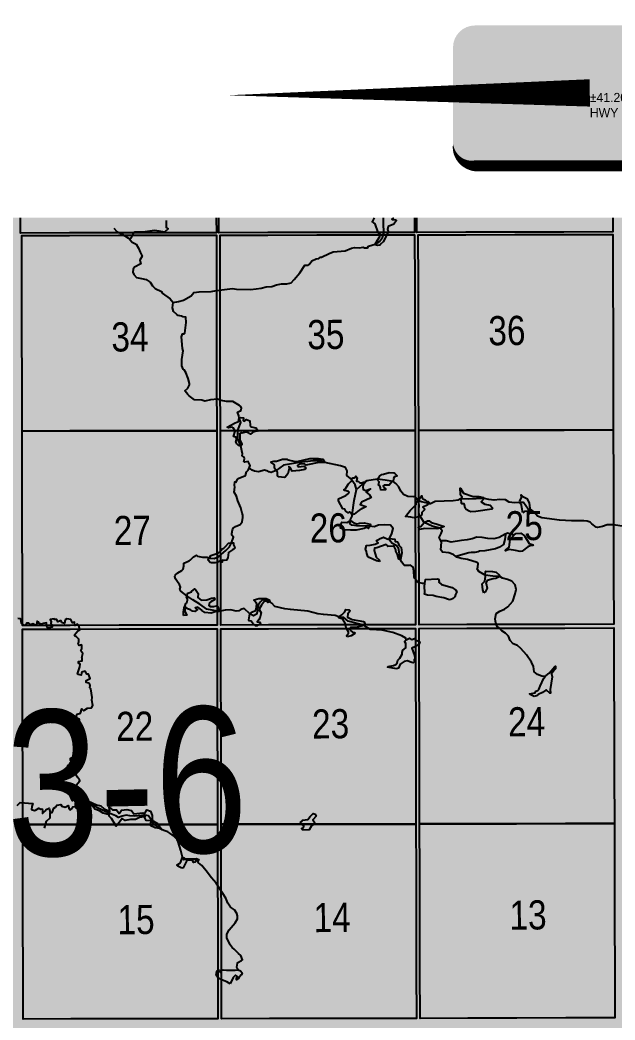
# Model space of a CAD drawing. Extents: x 399452 to 415540, y 6060435 to 6067869.
# Drawn here: x 410389.3 to 410552, y 6063516.7 to 6063790.4 of the extents above; entities that cross this region are included whole.
import ezdxf
from ezdxf.enums import TextEntityAlignment as Align

# ---------------------------------------------------------------- set-up
doc = ezdxf.new("R2018")
doc.units = 0
doc.header["$LTSCALE"] = 5
doc.linetypes.add('DASHED2', pattern=[9.525, 6.35, -3.175])
for name, color, linetype in [('Quarters', 8, 'Continuous'), ('RoadSeg', 57, 'DASHED2'), ('T-WATER', 160, 'Continuous'), ('T-WATER-T', 170, 'Continuous')]:
    doc.layers.add(name, color=color, linetype=linetype)
doc.layers.add('ROUTE-MAP-BACKGROUND-H', color=7, linetype='Continuous', true_color=0xf0ebff)
doc.styles.add('120', font='ARIALN.TTF', dxfattribs={"height": 13})
doc.styles.add('80LS', font='ARIALNI.TTF', dxfattribs={"height": 10})
doc.styles.get("Standard").update_dxf_attribs({"font": 'ARIALN.TTF'})

# ---------------------------------------------------------------- blocks, each defined once
blk = doc.blocks.new('*U227')
h = blk.add_hatch(color=255)
edge = h.paths.add_edge_path()
edge.add_line((-31.5, -20), (31.5, -20))
edge.add_arc((31.5, -14), 6, 270, 360)
edge.add_line((37.5, -14), (37.5, 12.5))
edge.add_arc((31.5, 12.5), 6, 0, 90)
edge.add_line((31.5, 18.5), (-31.5, 18.5))
edge.add_arc((-31.5, 12.5), 6, 90, 180)
edge.add_line((-37.5, 12.5), (-37.5, -14))
edge.add_arc((-31.5, -14), 6, 180, 270)
at = {"color": 1, "flags": 128}
blk.add_lwpolyline([(-31.5, -20, 3, 3, 0), (31.5, -20, 3, 3, 0.414214), (37.5, -14, 3, 3, 0), (37.5, 12.5, 3, 0, 0.414214), (31.5, 18.5, 0, 0, 0), (-31.5, 18.5, 0, 0, 0.414214), (-37.5, 12.5, 0, 0, 0), (-37.5, -14, 0, 3, 0.414214)], format="xyseb", close=True, dxfattribs=at)
blk.add_lwpolyline([(-99.32, -0.65, 0, 7.5, 0), (0, 0, 0, 0, 0)], format="xyseb", dxfattribs=at)
at = {"color": 1, "lineweight": 30, "flags": 104}
blk.add_attdef('ENTER_TEXT', text='', height=10, dxfattribs=at).set_placement((0, 0), align=Align.MIDDLE_CENTER)

msp = doc.modelspace()

# ---------------------------------------------------------------- hatches: boundary and pattern name
at = {"layer": 'ROUTE-MAP-BACKGROUND-H'}
h = msp.add_hatch(color=256, dxfattribs=at)
h.dxf.hatch_style = 1
h.paths.add_polyline_path([(410779.995, 6062481.762), (410779.995, 6063736.327), (409587.427, 6063736.085), (409587.427, 6062481.762)])

# ---------------------------------------------------------------- linework, layer by layer
at = {"layer": 'Quarters', "flags": 128}
for points in [[(410442.929, 6063736.258), (410442.957, 6063732.172), (410429.574, 6063732.149), (410416.192, 6063732.125), (410402.807, 6063732.101), (410389.423, 6063732.077), (410389.416, 6063736.247)], [(410497.126, 6063736.269), (410497.16, 6063732.27), (410483.778, 6063732.246), (410470.395, 6063732.222), (410457.01, 6063732.198), (410443.626, 6063732.174), (410443.598, 6063736.258)], [(410551.349, 6063736.28), (410551.366, 6063732.367), (410537.983, 6063732.343), (410524.599, 6063732.319), (410511.214, 6063732.295), (410497.829, 6063732.271), (410497.795, 6063736.269)]]:
    msp.add_lwpolyline(points, dxfattribs=at)
for points in [[(410551.513, 6063678.19), (410538.124, 6063678.164), (410524.736, 6063678.137), (410511.348, 6063678.111), (410498.294, 6063678.085), (410498.263, 6063691.464), (410498.232, 6063704.844), (410498.201, 6063718.223), (410498.169, 6063731.602), (410511.218, 6063731.626), (410524.602, 6063731.65), (410537.985, 6063731.674), (410551.369, 6063731.698), (410551.405, 6063718.321), (410551.441, 6063704.944), (410551.477, 6063691.567)], [(410443.066, 6063677.988), (410429.677, 6063677.965), (410416.288, 6063677.941), (410402.899, 6063677.918), (410389.844, 6063677.895), (410389.823, 6063691.273), (410389.801, 6063704.652), (410389.78, 6063718.03), (410389.759, 6063731.408), (410402.809, 6063731.432), (410416.193, 6063731.456), (410429.577, 6063731.48), (410442.961, 6063731.504), (410442.987, 6063718.125), (410443.013, 6063704.746), (410443.04, 6063691.367)], [(410497.29, 6063678.083), (410483.902, 6063678.059), (410470.513, 6063678.036), (410457.124, 6063678.013), (410444.069, 6063677.99), (410444.043, 6063691.369), (410444.017, 6063704.748), (410443.991, 6063718.126), (410443.965, 6063731.505), (410457.014, 6063731.529), (410470.398, 6063731.553), (410483.782, 6063731.577), (410497.166, 6063731.601), (410497.197, 6063718.221), (410497.228, 6063704.842), (410497.259, 6063691.462)], [(410443.066, 6063677.988), (410443.092, 6063664.609), (410443.118, 6063651.23), (410443.145, 6063637.851), (410443.171, 6063624.807), (410429.777, 6063624.784), (410416.383, 6063624.761), (410402.989, 6063624.738), (410389.929, 6063624.716), (410389.908, 6063637.76), (410389.887, 6063651.138), (410389.865, 6063664.517), (410389.844, 6063677.895), (410402.899, 6063677.918), (410416.288, 6063677.941), (410429.677, 6063677.965)], [(410497.29, 6063678.083), (410497.322, 6063664.703), (410497.353, 6063651.324), (410497.384, 6063637.944), (410497.415, 6063624.899), (410484.021, 6063624.876), (410470.627, 6063624.853), (410457.234, 6063624.831), (410444.174, 6063624.808), (410444.148, 6063637.853), (410444.122, 6063651.232), (410444.096, 6063664.611), (410444.069, 6063677.99), (410457.124, 6063678.013), (410470.513, 6063678.036), (410483.902, 6063678.059)], [(410551.513, 6063678.19), (410551.549, 6063664.813), (410551.585, 6063651.436), (410551.621, 6063638.059), (410551.656, 6063625.017), (410538.263, 6063624.988), (410524.87, 6063624.959), (410511.477, 6063624.93), (410498.418, 6063624.902), (410498.388, 6063637.947), (410498.356, 6063651.326), (410498.325, 6063664.706), (410498.294, 6063678.085), (410511.348, 6063678.111), (410524.736, 6063678.137), (410538.124, 6063678.164)], [(410443.279, 6063570.287), (410429.879, 6063570.264), (410416.48, 6063570.242), (410403.081, 6063570.22), (410390.016, 6063570.198), (410389.995, 6063583.576), (410389.973, 6063596.955), (410389.952, 6063610.334), (410389.931, 6063623.712), (410402.99, 6063623.734), (410416.384, 6063623.757), (410429.778, 6063623.78), (410443.173, 6063623.803), (410443.199, 6063610.424), (410443.225, 6063597.045), (410443.252, 6063583.666)], [(410497.543, 6063570.378), (410484.144, 6063570.355), (410470.746, 6063570.333), (410457.347, 6063570.31), (410444.282, 6063570.289), (410444.256, 6063583.668), (410444.229, 6063597.047), (410444.202, 6063610.426), (410444.176, 6063623.805), (410457.236, 6063623.827), (410470.63, 6063623.85), (410484.023, 6063623.873), (410497.417, 6063623.896), (410497.449, 6063610.516), (410497.48, 6063597.137), (410497.512, 6063583.757)], [(410551.804, 6063570.505), (410538.406, 6063570.474), (410525.008, 6063570.442), (410511.61, 6063570.411), (410498.547, 6063570.38), (410498.515, 6063583.76), (410498.484, 6063597.139), (410498.452, 6063610.519), (410498.421, 6063623.898), (410511.479, 6063623.926), (410524.873, 6063623.955), (410538.266, 6063623.984), (410551.659, 6063624.013), (410551.695, 6063610.636), (410551.731, 6063597.259), (410551.768, 6063583.882)], [(410443.279, 6063570.287), (410443.305, 6063556.908), (410443.332, 6063543.529), (410443.358, 6063530.15), (410443.384, 6063517.105), (410429.98, 6063517.083), (410416.576, 6063517.061), (410403.172, 6063517.039), (410390.102, 6063517.018), (410390.081, 6063530.062), (410390.06, 6063543.441), (410390.038, 6063556.819), (410390.016, 6063570.198), (410403.081, 6063570.22), (410416.48, 6063570.242), (410429.879, 6063570.264)], [(410497.543, 6063570.378), (410497.575, 6063556.998), (410497.606, 6063543.619), (410497.638, 6063530.239), (410497.669, 6063517.194), (410484.265, 6063517.172), (410470.861, 6063517.15), (410457.457, 6063517.128), (410444.388, 6063517.107), (410444.362, 6063530.151), (410444.335, 6063543.53), (410444.309, 6063556.909), (410444.282, 6063570.289), (410457.347, 6063570.31), (410470.746, 6063570.333), (410484.144, 6063570.355)], [(410551.804, 6063570.505), (410551.84, 6063557.128), (410551.877, 6063543.751), (410551.913, 6063530.373), (410551.949, 6063517.331), (410538.546, 6063517.297), (410525.143, 6063517.263), (410511.74, 6063517.23), (410498.672, 6063517.197), (410498.641, 6063530.242), (410498.61, 6063543.621), (410498.578, 6063557.001), (410498.547, 6063570.38), (410511.61, 6063570.411), (410525.008, 6063570.442), (410538.406, 6063570.474)]]:
    msp.add_lwpolyline(points, close=True, dxfattribs=at)
at = {"layer": 'T-WATER'}
msp.add_line((410483.667, 6063663.961), (410481.277, 6063661.88), dxfattribs=at)
at = {"layer": 'T-WATER', "flags": 128}
for points in [[(410429.268, 6063735.486), (410429.196, 6063733.588), (410429.789, 6063733.218), (410428.876, 6063732.441), (410428.814, 6063732.31), (410427.336, 6063732.602), (410426.006, 6063732.748), (410422.876, 6063732.354), (410420.553, 6063732.344), (410420.071, 6063731.776), (410419.53, 6063730.677), (410419.25, 6063730.339)], [(410491.43, 6063736.268), (410490.909, 6063735.836), (410491.075, 6063735.764), (410491.913, 6063735.721), (410492.127, 6063735.601), (410492.152, 6063735.426), (410491.51, 6063734.554), (410489.918, 6063733.834), (410489.761, 6063733.039), (410490.012, 6063732.28), (410490.069, 6063732.109), (410489.707, 6063731.979), (410489.596, 6063731.61), (410488.564, 6063729.669), (410487.737, 6063728.961), (410487.642, 6063728.799), (410487.006, 6063728.636), (410486.761, 6063728.728), (410486.423, 6063728.992), (410487.028, 6063730.101), (410487.696, 6063731.149), (410487.733, 6063731.607), (410487.745, 6063731.755), (410487.211, 6063732.154), (410487.17, 6063732.275), (410486.383, 6063734.615), (410485.592, 6063735.201), (410485.763, 6063735.366), (410486.237, 6063736.267)], [(410486.423, 6063728.992), (410487.615, 6063729.745), (410488.428, 6063730.837), (410488.721, 6063732.018), (410488.699, 6063734.903), (410488.636, 6063736.268)], [(410414.948, 6063733.378), (410415.762, 6063732.515), (410416.881, 6063731.95), (410418.911, 6063730.636), (410419.25, 6063730.339)], [(410419.25, 6063730.339), (410419.929, 6063729.6), (410420.997, 6063729.005), (410421.622, 6063727.95), (410422.129, 6063726.808), (410422.704, 6063725.718), (410422.017, 6063724.693), (410422.087, 6063724.258), (410422.312, 6063723.658), (410420.586, 6063722.772), (410420.214, 6063722.238), (410420.132, 6063721.412), (410420.396, 6063720.743), (410421.114, 6063719.883), (410422.468, 6063719.662), (410423.8, 6063719.341), (410424.889, 6063718.639), (410425.46, 6063717.677), (410426.226, 6063716.893), (410427.949, 6063716.106), (410428.098, 6063715.664), (410430.332, 6063714.084), (410431.112, 6063713.118)], [(410470.943, 6063725.123), (410471.483, 6063725.475), (410471.72, 6063725.47), (410473.792, 6063726.518), (410474.935, 6063726.936), (410478.209, 6063727.222), (410479.893, 6063727.975), (410480.743, 6063728.115), (410482.135, 6063728.072), (410483.095, 6063728.22), (410483.435, 6063727.999), (410484.289, 6063728.064), (410484.565, 6063728.517), (410486.423, 6063728.992)], [(410448.485, 6063716.745), (410452.278, 6063716.674), (410453.839, 6063716.78), (410455.247, 6063717.006), (410456.594, 6063717.339), (410458.093, 6063717.499), (410459.396, 6063717.875), (410460.793, 6063718.138), (410462.208, 6063718.149), (410463.404, 6063718.496), (410464.243, 6063719.353), (410465.769, 6063721.212), (410467.117, 6063723.267), (410468.071, 6063723.327), (410468.339, 6063723.466), (410469.098, 6063724.517), (410470.286, 6063725.021), (410470.943, 6063725.123)], [(410431.112, 6063713.118), (410432.576, 6063713.386), (410433.935, 6063713.711), (410436.041, 6063714.929), (410436.828, 6063715.808), (410438.261, 6063716.032), (410441.548, 6063716.071), (410442.982, 6063716.327), (410447.37, 6063716.862), (410448.485, 6063716.745)], [(410449.216, 6063681.505), (410449.129, 6063682.052), (410448.745, 6063683.039), (410449.468, 6063683.429), (410449.632, 6063683.422), (410449.827, 6063684.162), (410449.621, 6063684.6), (410449.314, 6063684.864), (410447.43, 6063686.006), (410446.113, 6063686.014), (410445.772, 6063685.941), (410444.25, 6063686.225), (410443.305, 6063686.583), (410441.386, 6063686.469), (410439.834, 6063686.1), (410438.996, 6063686.378), (410437, 6063686.44), (410435.513, 6063687.519), (410435.144, 6063687.857), (410434.414, 6063688.856), (410434.319, 6063688.899), (410435.173, 6063689.664), (410435.584, 6063690.542), (410435.606, 6063690.932), (410435.275, 6063692.287), (410434.654, 6063693.912), (410434.174, 6063694.623), (410433.895, 6063694.84), (410433.51, 6063695.725), (410433.527, 6063697.461), (410433.898, 6063699.867), (410433.696, 6063700.453), (410433.461, 6063703.639), (410433.719, 6063704.458), (410434.155, 6063704.512), (410434.355, 6063704.693), (410434.727, 6063707.617), (410434.573, 6063709.052), (410433.776, 6063709.115), (410433.424, 6063709.303), (410432.549, 6063709.518), (410432.146, 6063709.764), (410431.273, 6063710.599), (410430.947, 6063711.619), (410431.112, 6063713.118)], [(410449.64, 6063673.777), (410448.846, 6063675.784), (410448.797, 6063678.107), (410449.625, 6063680.274), (410449.216, 6063681.505)], [(410451.835, 6063667.58), (410452.167, 6063668.461), (410451.664, 6063669.572), (410450.646, 6063669.359), (410450.471, 6063669.561), (410450.629, 6063670.284), (410450.581, 6063670.783), (410450.016, 6063671.11), (410450.121, 6063671.678), (410449.64, 6063673.777)], [(410472.581, 6063669.265), (410471.424, 6063669.778), (410469.425, 6063669.761), (410465.685, 6063669.306), (410461.278, 6063668.538), (410459.314, 6063667.148)], [(410479.979, 6063664.436), (410479.622, 6063664.962), (410478.632, 6063665.767), (410478.718, 6063667.049), (410478.279, 6063667.934), (410476.891, 6063668.363), (410472.581, 6063669.265)], [(410447.127, 6063647.342), (410447.691, 6063648.867), (410447.205, 6063649.431), (410447.166, 6063649.843), (410447.363, 6063650.894), (410447.541, 6063651.366), (410448.232, 6063651.777), (410449.428, 6063652.302), (410450.028, 6063653.103), (410450.205, 6063654.208), (410450.185, 6063654.903), (410449.978, 6063655.441), (410449.648, 6063656.898), (410448.847, 6063658.792), (410448.496, 6063660.12), (410447.84, 6063661.211), (410448.038, 6063662.541), (410447.901, 6063663.132), (410447.988, 6063664.028), (410448.376, 6063663.951), (410448.741, 6063664.771), (410448.891, 6063664.921), (410450.907, 6063665.763), (410451.17, 6063666.768), (410451.62, 6063667.216), (410451.734, 6063667.409), (410451.743, 6063667.425), (410451.835, 6063667.58)], [(410459.314, 6063667.148), (410457.99, 6063666.568), (410457.3, 6063666.738), (410457.019, 6063666.934), (410456.097, 6063667.161), (410454.472, 6063666.784), (410453.38, 6063666.909), (410452.779, 6063667.176), (410452.283, 6063667.522), (410451.835, 6063667.58)], [(410481.277, 6063661.88), (410480.949, 6063663.173), (410479.979, 6063664.436)], [(410487.009, 6063664.701), (410484.101, 6063664.269), (410483.667, 6063663.961)], [(410498.124, 6063658.816), (410497.731, 6063659.466), (410497.23, 6063660.014), (410496.802, 6063659.879), (410495.351, 6063660.01), (410494.138, 6063660.519), (410493.404, 6063661.461), (410492.895, 6063662.618), (410492.07, 6063663.575), (410491.309, 6063664.132), (410489.094, 6063664.496), (410487.009, 6063664.701)], [(410499.983, 6063636.167), (410499.293, 6063636.188), (410498.203, 6063636.474), (410497.961, 6063636.627), (410497.227, 6063637.567), (410497.052, 6063637.902), (410496.985, 6063639.687), (410496.806, 6063640.631), (410496.041, 6063641.238), (410495.696, 6063641.155), (410494.421, 6063641.145), (410494.213, 6063641.268), (410493.62, 6063642.129), (410493.321, 6063642.79), (410492.73, 6063645.815), (410492.138, 6063646.627), (410490.976, 6063647.177), (410490.462, 6063647.841), (410490.337, 6063648.526), (410490.953, 6063649.9), (410491.317, 6063651.208), (410490.568, 6063652.103), (410488.837, 6063652.198), (410487.272, 6063652.153), (410486.091, 6063651.683), (410484.861, 6063651.832), (410481.389, 6063651.936), (410479.985, 6063652.131), (410479.499, 6063652.646), (410479.637, 6063653.393), (410479.691, 6063653.727), (410480.108, 6063654.648), (410480.103, 6063654.981), (410480.641, 6063658.893), (410481.277, 6063661.88)], [(410501.536, 6063657.958), (410499.043, 6063658.535), (410498.124, 6063658.816)], [(410498.683, 6063654.46), (410498.36, 6063655.397), (410498.339, 6063656.371), (410498.438, 6063657.572), (410498.124, 6063658.816)], [(410509.701, 6063659.381), (410509.123, 6063658.987), (410507.696, 6063658.784), (410502.797, 6063658.599), (410501.536, 6063657.958)], [(410554.542, 6063651.77), (410551.476, 6063652.217), (410549.84, 6063652.21), (410548.551, 6063651.75), (410547.191, 6063651.486), (410546.797, 6063651.594), (410545.647, 6063652.495), (410545.235, 6063652.953), (410544.339, 6063653.22), (410543.437, 6063653.338), (410540.055, 6063653.336), (410536.783, 6063653.529), (410531.95, 6063654.196), (410530.835, 6063654.609), (410530.093, 6063655.529), (410529.71, 6063655.824), (410528.813, 6063656.155), (410528.231, 6063656.493), (410526.992, 6063658.366), (410525.908, 6063658.352), (410524.509, 6063658.302), (410523.08, 6063658.441), (410522.07, 6063659.103), (410520.474, 6063659.182), (410518.978, 6063658.955), (410517.484, 6063659.16), (410516.209, 6063659.419), (410511.878, 6063659.243), (410509.701, 6063659.381)], [(410499.796, 6063652.876), (410498.988, 6063654.134), (410498.683, 6063654.46)], [(410504.311, 6063647.848), (410503.881, 6063648.787), (410504.459, 6063649.908), (410504.692, 6063650.591), (410504.194, 6063651.354), (410501.984, 6063651.875), (410499.796, 6063652.876)], [(410522.056, 6063649.705), (410521.956, 6063649.649), (410520.296, 6063648.729), (410518.837, 6063648.413), (410517.174, 6063648.459), (410515.674, 6063648.811), (410514.237, 6063648.827), (410512.897, 6063648.4), (410511.522, 6063648.11), (410509.97, 6063647.937), (410507.14, 6063647.476), (410505.818, 6063647.872), (410504.311, 6063647.848)], [(410522.056, 6063649.705), (410522.046, 6063649.626), (410521.86, 6063648.188), (410521.501, 6063646.841), (410520.434, 6063646.14), (410519.267, 6063645.643), (410516.375, 6063645.152), (410514.931, 6063644.996), (410514.571, 6063644.856), (410513.617, 6063644.706), (410512.613, 6063644.708), (410512.023, 6063644.616), (410508.449, 6063643.582)], [(410524.299, 6063649.423), (410523.741, 6063649.662), (410522.569, 6063649.989), (410522.387, 6063649.888), (410522.056, 6063649.705)], [(410440.831, 6063643.12), (410442.389, 6063643.039), (410443.652, 6063643.566), (410445.592, 6063645.181), (410446.521, 6063646.176), (410447.127, 6063647.342)], [(410508.449, 6063643.582), (410507.789, 6063644.111), (410507.767, 6063644.123), (410506.531, 6063644.612), (410504.831, 6063644.777), (410504.343, 6063645.429), (410504.522, 6063647.463), (410504.311, 6063647.848)], [(410434.875, 6063632.823), (410433.267, 6063634.049), (410432.959, 6063634.641), (410433.178, 6063635.172), (410432.875, 6063635.902), (410432.477, 6063636.388), (410431.781, 6063637.429), (410431.57, 6063638.139), (410431.696, 6063638.511), (410432.428, 6063639.06), (410433.548, 6063639.778), (410433.907, 6063640.142), (410434.07, 6063641.011), (410434.052, 6063641.791), (410435.514, 6063642.355), (410435.828, 6063642.554), (410436.719, 6063643.49), (410437.486, 6063643.908), (410437.793, 6063643.699), (410439.188, 6063643.388), (410440.493, 6063643.366), (410440.831, 6063643.12)], [(410532.849, 6063610.727), (410531.955, 6063610.812), (410530.747, 6063611.262), (410529.842, 6063612.04), (410529.672, 6063613.507), (410529.127, 6063614.618), (410527.811, 6063616.625), (410526.196, 6063618.377), (410525.348, 6063619.204), (410524.144, 6063619.713), (410523.341, 6063620.572), (410522.85, 6063621.755), (410522.034, 6063622.61), (410520.997, 6063623.276), (410520.196, 6063624.14), (410519.838, 6063624.251), (410519.458, 6063625.1), (410519.274, 6063625.838), (410519.245, 6063626.525), (410519.489, 6063627.976), (410520.502, 6063628.585), (410521.79, 6063629.176), (410522.718, 6063629.782), (410524.024, 6063631.387), (410524.704, 6063633.362), (410524.931, 6063634.501), (410524.714, 6063635.779), (410523.787, 6063636.781), (410522.601, 6063637.29), (410521.224, 6063637.64), (410520.458, 6063638.088), (410518.545, 6063638.183), (410516.481, 6063638.439), (410514.759, 6063639.483), (410514.297, 6063640.189), (410514.442, 6063640.609), (410514.579, 6063641.778), (410514.328, 6063641.941), (410511.601, 6063642.763), (410509.893, 6063642.992), (410508.721, 6063643.363), (410508.449, 6063643.582)], [(410494.913, 6063620.777), (410494.798, 6063621.255), (410493.713, 6063621.847), (410491.214, 6063622.811), (410488.341, 6063623.38), (410485.083, 6063623.594), (410484.016, 6063624.21), (410483.25, 6063624.778), (410479.042, 6063625.924), (410477.847, 6063626.898), (410476.468, 6063627.093), (410475.454, 6063627.442), (410472.252, 6063627.694), (410470.729, 6063627.885), (410468.022, 6063628.632), (410463.198, 6063629.036), (410461.682, 6063629.232), (410458.932, 6063629.918), (410458.123, 6063630.78), (410457.564, 6063631.195), (410456.98, 6063631.529), (410456.201, 6063631.737), (410455.504, 6063631.597), (410454.988, 6063631.211), (410454.505, 6063630.401), (410454.255, 6063629.221), (410454.217, 6063628.696), (410453.935, 6063627.84), (410453.122, 6063627.298), (410452.158, 6063627.859), (410450.534, 6063629.325), (410449.679, 6063629.101), (410449.089, 6063628.713), (410448.42, 6063628.632), (410446.961, 6063628.945), (410445.33, 6063628.921), (410443.608, 6063628.565), (410441.84, 6063628.932), (410440.361, 6063629.126), (410438.456, 6063630.56), (410436.508, 6063631.693), (410434.875, 6063632.823)], [(410404.256, 6063575.129), (410404.472, 6063575.467), (410404.506, 6063576.881), (410403.977, 6063577.15), (410403.656, 6063576.694), (410402.609, 6063578.883), (410403.385, 6063578.974), (410403.727, 6063579.203), (410404.581, 6063580.056), (410404.634, 6063580.97), (410405.611, 6063582.219), (410405.539, 6063582.431), (410404.936, 6063583.233), (410404.565, 6063583.99), (410404.686, 6063584.43), (410404.862, 6063584.69), (410404.405, 6063585.211), (410403.433, 6063585.115), (410403.029, 6063584.673), (410402.918, 6063584.668), (410402.145, 6063585.476), (410402.46, 6063586.432), (410403.815, 6063586.929), (410403.707, 6063587.549), (410403.048, 6063587.791), (410403.079, 6063588.422), (410403.315, 6063588.488), (410403.998, 6063588.407), (410404.592, 6063588.171), (410405.155, 6063588.161), (410405.963, 6063588.336), (410406.02, 6063588.449), (410405.58, 6063589.176), (410404.966, 6063590.389), (410405.136, 6063590.628), (410406.104, 6063591.41), (410405.831, 6063591.793), (410405.139, 6063592.285), (410405.551, 6063592.797), (410406.268, 6063592.679), (410406.45, 6063593.7), (410406.101, 6063594.609), (410406.753, 6063595.262), (410406.222, 6063596.59), (410405.978, 6063596.814), (410405.444, 6063597.066), (410405.52, 6063598.886), (410405.378, 6063599.164), (410404.985, 6063599.224), (410404.621, 6063599.697), (410404.921, 6063600.429), (410405.802, 6063600.681), (410406.15, 6063601.865), (410406.743, 6063601.358), (410406.956, 6063601.585), (410407.755, 6063602.062), (410408.814, 6063602.187), (410409.156, 6063602.828), (410408.887, 6063604.222), (410409.031, 6063605.019), (410408.627, 6063607.372), (410408.31, 6063607.682), (410408.459, 6063608.239), (410408.342, 6063608.595), (410408.091, 6063608.922), (410407.373, 6063609.136), (410407.372, 6063609.619), (410408.471, 6063610.161), (410407.997, 6063611.347), (410407.495, 6063611.379), (410407.202, 6063612.123), (410407.057, 6063612.237), (410406.201, 6063611.904), (410406.085, 6063611.746), (410406.013, 6063611.128), (410405.278, 6063611.3), (410405.002, 6063611.473), (410405.658, 6063613.385), (410405.725, 6063614.156), (410405.257, 6063614.367), (410405.212, 6063614.871), (410406.279, 6063615.016), (410406.274, 6063615.807), (410406.17, 6063615.962), (410406.45, 6063617.019), (410405.932, 6063617.751), (410406.161, 6063618.266), (410406.162, 6063619.31), (410406.041, 6063619.367), (410405.396, 6063619.188), (410405.174, 6063619.742), (410405.337, 6063620.152), (410405.314, 6063620.949), (410404.676, 6063621.61), (410404.337, 6063621.739), (410404.185, 6063622.156), (410405.083, 6063623.218), (410405.631, 6063623.472), (410405.362, 6063624.68), (410404.974, 6063625.014), (410404.375, 6063624.658), (410404.234, 6063624.672), (410404.179, 6063625.567), (410403.638, 6063625.409), (410403.176, 6063626.349), (410402.063, 6063626.518), (410401.647, 6063626.214), (410401.437, 6063625.27), (410400.616, 6063625.52), (410400.488, 6063625.95), (410400.229, 6063626.003), (410399.612, 6063625.691), (410399.288, 6063626.294), (410398.657, 6063626.378), (410398.625, 6063626.507), (410397.517, 6063626.32), (410397.774, 6063625.729), (410397.659, 6063625.25), (410397.961, 6063624.931), (410398.023, 6063624.219), (410397.162, 6063624.076), (410396.71, 6063624.149), (410396.619, 6063624.504), (410396.543, 6063625.468), (410395.506, 6063625.223), (410395.294, 6063625.078), (410394.534, 6063625.25), (410394.256, 6063625.717), (410393.959, 6063625.881), (410393.725, 6063624.895), (410393.492, 6063624.781), (410392.794, 6063625.166), (410392.122, 6063624.874), (410391.662, 6063625.345), (410390.998, 6063625.305), (410390.721, 6063624.68), (410390.386, 6063624.804), (410389.971, 6063625.134), (410389.674, 6063625.222), (410389.486, 6063626.368), (410389.374, 6063626.5), (410388.617, 6063626.588)], [(410388.505, 6063575.441), (410389.302, 6063576.287), (410392.786, 6063575.997), (410392.496, 6063575.14), (410392.365, 6063574.308), (410393.182, 6063574.047), (410393.478, 6063574.152), (410394.396, 6063574.747), (410394.99, 6063574.398), (410395.279, 6063574.554), (410395.407, 6063574.19), (410395.42, 6063573.242), (410396.097, 6063574.021), (410396.424, 6063574.321), (410397.205, 6063574.745), (410397.525, 6063573.486)], [(410397.525, 6063573.486), (410398.032, 6063573.49), (410398.523, 6063574.676), (410398.942, 6063575.022), (410399.305, 6063575.573), (410400.424, 6063575.729), (410400.66, 6063575.257), (410401.643, 6063574.991), (410402.415, 6063575.409), (410402.736, 6063574.427), (410402.899, 6063574.21), (410403.354, 6063574.563), (410403.741, 6063575.079), (410404.256, 6063575.129)], [(410448.921, 6063530.448), (410448.649, 6063530.825), (410448.534, 6063531.183), (410448.753, 6063532.262), (410448.876, 6063532.52), (410449.802, 6063532.99), (410450.104, 6063533.231), (410449.646, 6063534.358), (410449.006, 6063534.924), (410447.873, 6063536.116), (410447.274, 6063536.603), (410446.71, 6063537.272), (410445.825, 6063539.253), (410445.867, 6063540.23), (410446.5, 6063541.375), (410448.094, 6063543.334), (410448.732, 6063544.41), (410448.762, 6063545.273), (410448.523, 6063545.875), (410447.876, 6063546.914), (410446.823, 6063547.644), (410446.132, 6063548.744), (410445.507, 6063550.099), (410442.895, 6063554.175), (410441.674, 6063555.672), (410441.249, 6063556.088), (410440.559, 6063557.113), (410438.964, 6063559.017), (410438.093, 6063559.745), (410437.916, 6063560.074), (410437.505, 6063560.588), (410436.565, 6063560.702), (410436.416, 6063560.689), (410436.362, 6063560.687), (410434.894, 6063560.62), (410434.043, 6063560.582), (410433.667, 6063561.305), (410433.26, 6063563.168), (410432.517, 6063565.455), (410432.222, 6063566.042), (410431.948, 6063566.429), (410431.239, 6063567.108), (410430.272, 6063567.892), (410429.717, 6063568.245), (410428.871, 6063568.483), (410428.101, 6063568.788), (410427.472, 6063569.222), (410426.997, 6063569.638), (410426.094, 6063570.162), (410425.46, 6063570.769), (410425.135, 6063571.499), (410424.412, 6063572.647), (410423.478, 6063572.783), (410420.612, 6063572.566), (410419.253, 6063572.654), (410418.319, 6063572.789), (410417.2, 6063572.533), (410416.159, 6063572.2), (410415.452, 6063572.612), (410413.183, 6063573.533), (410410.245, 6063574.906), (410409.655, 6063575.281), (410408.983, 6063575.849), (410408.355, 6063576.184), (410407.888, 6063576.15), (410407.316, 6063575.813), (410406.289, 6063574.86), (410405.524, 6063574.415), (410404.753, 6063574.594), (410404.256, 6063575.129)], [(410395.961, 6063569.224), (410396.499, 6063571.125), (410397.472, 6063572.094), (410397.525, 6063573.486)]]:
    msp.add_lwpolyline(points, dxfattribs=at)
for points in [[(410449.64, 6063673.777), (410448.973, 6063673.933), (410448.513, 6063674.437), (410448.268, 6063674.926), (410448.463, 6063675.526), (410448.419, 6063676.21), (410448.152, 6063676.187), (410447.684, 6063676.364), (410448.134, 6063677.885), (410448.052, 6063678.02), (410447.57, 6063678.809), (410447.327, 6063678.935), (410446.256, 6063678.785), (410445.953, 6063678.947), (410448.124, 6063680.139), (410449.058, 6063680.542), (410449.216, 6063681.505), (410449.625, 6063681.647), (410450.363, 6063681.528), (410450.245, 6063680.8), (410450.486, 6063680.601), (410451.239, 6063681.104), (410452.082, 6063680.67), (410452.161, 6063679.443), (410452.437, 6063679.099), (410453.778, 6063678.762), (410454.189, 6063678.031), (410454.292, 6063677.847), (410454.167, 6063677.943), (410453.315, 6063677.696), (410453.194, 6063677.755), (410452.267, 6063677.006), (410451.265, 6063677.565), (410450.975, 6063677.629), (410449.914, 6063677.325), (410449.763, 6063677.527), (410449.246, 6063677.109), (410449.336, 6063676.994), (410449.351, 6063675.521), (410449.963, 6063674.361), (410449.953, 6063674.116), (410449.64, 6063673.777)], [(410461.527, 6063665.219), (410460.017, 6063665.356), (410459.689, 6063665.607), (410459.711, 6063666.516), (410459.314, 6063667.148), (410458.842, 6063667.765), (410458.831, 6063668.608), (410458.758, 6063668.769), (410457.957, 6063669.273), (410457.983, 6063669.49), (410458.663, 6063669.701), (410459.381, 6063669.694), (410461.075, 6063670.205), (410462.204, 6063670.243), (410462.547, 6063670.06), (410464.634, 6063669.569), (410465.099, 6063669.564), (410468.528, 6063670.408), (410470.494, 6063670.414), (410470.87, 6063670.416), (410472.075, 6063670.208), (410472.581, 6063669.265), (410471.146, 6063669.335), (410470.497, 6063669.19), (410468.337, 6063668.709), (410467.442, 6063668.559), (410467.138, 6063668.822), (410465.743, 6063668.935), (410465.118, 6063668.512), (410465.416, 6063668.148), (410466.905, 6063668.308), (410467.436, 6063667.812), (410467.144, 6063667.391), (410465.685, 6063667.08), (410463.684, 6063666.966), (410463.13, 6063667.916), (410462.74, 6063668.158), (410462.85, 6063667.635), (410462.528, 6063666.178), (410461.745, 6063665.285), (410461.527, 6063665.219)], [(410487.927, 6063661.688), (410487.84, 6063662.358), (410487.636, 6063662.923), (410487.274, 6063663.133), (410487.482, 6063664.048), (410487.145, 6063664.335), (410487.009, 6063664.701), (410487.552, 6063665.577), (410488.182, 6063666.027), (410488.674, 6063666.075), (410490.201, 6063666.594), (410491.462, 6063666.455), (410491.741, 6063666.324), (410492.33, 6063665.731), (410492.294, 6063665.567), (410491.642, 6063665.417), (410491.421, 6063664.885), (410491.309, 6063664.132), (410490.98, 6063663.967), (410490.221, 6063663.135), (410489.295, 6063663.085), (410488.83, 6063663.138), (410488.545, 6063662.902), (410488.996, 6063662.275), (410489.224, 6063662.145), (410489.253, 6063661.796), (410488.592, 6063661.819), (410487.927, 6063661.688)], [(410480.103, 6063654.981), (410479.426, 6063655.667), (410479.3, 6063655.715), (410479.035, 6063655.482), (410478.346, 6063655.978), (410478.069, 6063656.533), (410477.513, 6063656.584), (410476.409, 6063658.786), (410476.32, 6063659.355), (410478.395, 6063660.25), (410479.111, 6063660.857), (410479.263, 6063661.143), (410479.108, 6063661.367), (410478.115, 6063661.601), (410477.815, 6063661.778), (410478.411, 6063662.19), (410478.416, 6063662.41), (410479.079, 6063663.461), (410479.746, 6063664.098), (410479.979, 6063664.436), (410480.04, 6063664.869), (410480.368, 6063665.081), (410480.771, 6063665.122), (410481.102, 6063665.57), (410481.456, 6063665.144), (410481.331, 6063664.219), (410481.791, 6063664.121), (410482.2, 6063663.741), (410482.914, 6063663.7), (410483.095, 6063663.876), (410483.667, 6063663.961), (410483.519, 6063663.626), (410483.098, 6063663.056), (410483.049, 6063662.509), (410483.143, 6063661.902), (410483.873, 6063661.652), (410485.133, 6063662.094), (410483.957, 6063661.171), (410484.861, 6063660.457), (410485.287, 6063659.675), (410485.22, 6063659.586), (410482.698, 6063658.475), (410482.3, 6063657.782), (410483.875, 6063657.263), (410483.841, 6063657.18), (410482.744, 6063656.615), (410482.542, 6063656.589), (410481.572, 6063655.925), (410480.639, 6063655.115), (410480.103, 6063654.981)], [(410512.514, 6063655.831), (410512.065, 6063655.967), (410511.249, 6063656.424), (410510.997, 6063656.791), (410510.85, 6063657.729), (410510.723, 6063657.958), (410510.051, 6063657.981), (410509.9, 6063658.205), (410509.966, 6063658.389), (410509.918, 6063659.053), (410509.701, 6063659.381), (410510.177, 6063659.825), (410509.934, 6063660.187), (410509.759, 6063660.637), (410509.677, 6063662.246), (410509.902, 6063662.118), (410509.931, 6063661.93), (410510.558, 6063660.894), (410513.176, 6063659.991), (410514.763, 6063660.01), (410516.046, 6063659.748), (410516.209, 6063659.419), (410515.349, 6063658.57), (410516.37, 6063657.888), (410517.879, 6063657.61), (410518.446, 6063656.903), (410518.321, 6063656.57), (410513.881, 6063655.918), (410512.514, 6063655.831)], [(410496.991, 6063654.153), (410496.191, 6063654.343), (410494.677, 6063654.533), (410495.965, 6063656.19), (410497.067, 6063657.227), (410497.303, 6063657.535), (410497.576, 6063657.891), (410497.525, 6063658.348), (410497.656, 6063658.577), (410498.124, 6063658.816), (410498.304, 6063659.08), (410499.039, 6063660.167), (410499.174, 6063660.178), (410499.291, 6063659.576), (410499.462, 6063659.32), (410500.07, 6063659.066), (410500.533, 6063658.637), (410500.897, 6063658.607), (410501.273, 6063658.285), (410501.536, 6063657.958), (410500.725, 6063657.855), (410500.632, 6063657.653), (410499.449, 6063657.092), (410499.969, 6063656.552), (410499.774, 6063656.22), (410499.15, 6063655.572), (410499.193, 6063655.184), (410499.092, 6063654.832), (410498.683, 6063654.46), (410498.315, 6063654.394), (410497.311, 6063654.211), (410496.991, 6063654.153)], [(410526.756, 6063655.498), (410526.471, 6063656.979), (410526.412, 6063657.579), (410525.908, 6063658.352), (410525.974, 6063658.686), (410526.422, 6063659.703), (410526.316, 6063660.469), (410526.816, 6063660.012), (410527.902, 6063659.401), (410528.512, 6063658.296), (410528.67, 6063656.741), (410529.058, 6063656.308), (410529.71, 6063655.824), (410528.149, 6063656.014), (410527.265, 6063655.88), (410526.756, 6063655.498)], [(410479.605, 6063650.766), (410477.892, 6063650.884), (410476.989, 6063651.312), (410476.866, 6063651.371), (410477.164, 6063652.908), (410477.237, 6063652.99), (410478.644, 6063652.918), (410479.239, 6063653.266), (410479.637, 6063653.393), (410479.976, 6063653.124), (410480.848, 6063652.692), (410481.504, 6063652.491), (410482.084, 6063652.654), (410483.376, 6063652.773), (410485.05, 6063652.436), (410485.1, 6063652.17), (410484.861, 6063651.832), (410484.745, 6063651.497), (410484.601, 6063651.325), (410484.563, 6063651.279), (410484.44, 6063651.325), (410483.936, 6063651.513), (410483.558, 6063651.323), (410483.365, 6063651.227), (410481.222, 6063650.8), (410479.605, 6063650.766)], [(410498.529, 6063650.959), (410498.322, 6063651.253), (410498.141, 6063651.51), (410498.321, 6063651.669), (410498.477, 6063651.806), (410498.859, 6063651.813), (410499.796, 6063652.876), (410500.7, 6063653.306), (410501.151, 6063653.292), (410501.749, 6063652.895), (410503.104, 6063652.529), (410505.303, 6063651.805), (410504.214, 6063651.362), (410504.194, 6063651.354), (410503.251, 6063651.173), (410500.017, 6063651.233), (410498.529, 6063650.959)], [(410526.042, 6063644.948), (410524.785, 6063645.249), (410523.071, 6063645.445), (410522.056, 6063645.148), (410522.063, 6063645.345), (410523.04, 6063646.106), (410523.329, 6063648.222), (410524.299, 6063649.423), (410524.773, 6063649.739), (410524.908, 6063649.829), (410526.261, 6063649.997), (410527.2, 6063649.223), (410528.555, 6063647.16), (410529.64, 6063646.811), (410529.547, 6063646.594), (410528.822, 6063646.519), (410528.171, 6063646.249), (410526.578, 6063645.059), (410526.042, 6063644.948)], [(410442.622, 6063641.873), (410441.598, 6063641.882), (410441.248, 6063641.954), (410440.713, 6063642.575), (410440.831, 6063643.12), (410441.171, 6063643.35), (410441.471, 6063643.828), (410442.813, 6063644.27), (410443.097, 6063644.415), (410443.93, 6063644.839), (410444.1, 6063645.031), (410444.443, 6063645.42), (410444.406, 6063645.57), (410445.006, 6063645.865), (410445.47, 6063646.288), (410446.276, 6063647.246), (410447.127, 6063647.342), (410447.628, 6063647.338), (410447.679, 6063647.204), (410447.627, 6063646.749), (410447.893, 6063646.211), (410448.1, 6063645.974), (410447.731, 6063645.555), (410447.347, 6063645.422), (410446.287, 6063644.656), (410446.085, 6063643.196), (410445.765, 6063642.558), (410445.098, 6063642.446), (410444.665, 6063642.532), (410444.591, 6063642.047), (410444.255, 6063642.071), (410444.105, 6063642.136), (410443.731, 6063642.3), (410443.225, 6063641.95), (410443.102, 6063641.934), (410442.622, 6063641.873)], [(410487.655, 6063642.165), (410486.719, 6063642.366), (410484.758, 6063643.295), (410484.412, 6063643.563), (410484.081, 6063644.403), (410484.006, 6063644.904), (410483.718, 6063645.548), (410484.01, 6063646.564), (410485.016, 6063646.651), (410486.41, 6063646.963), (410487.179, 6063647.35), (410486.896, 6063647.583), (410486.742, 6063647.943), (410487.492, 6063648.327), (410487.551, 6063648.43), (410488.673, 6063648.864), (410489.898, 6063648.354), (410490.337, 6063648.526), (410491.777, 6063648.282), (410491.854, 6063647.643), (410492.526, 6063647.598), (410492.863, 6063647.069), (410492.798, 6063646.756), (410493.471, 6063646.026), (410493.695, 6063644.543), (410493.321, 6063642.79), (410492.823, 6063642.811), (410492.515, 6063644.088), (410492.055, 6063645.041), (410492.042, 6063645.378), (410491.627, 6063646.291), (410491.305, 6063646.38), (410489.891, 6063646.347), (410489.819, 6063646.491), (410489.38, 6063646.82), (410486.832, 6063645.903), (410486.244, 6063645.862), (410486.083, 6063645.245), (410486.667, 6063643.362), (410487.609, 6063642.581), (410487.655, 6063642.165)], [(410516.156, 6063633.601), (410515.821, 6063634.478), (410515.622, 6063636.051), (410516.418, 6063636.816), (410516.564, 6063638.108), (410516.481, 6063638.439), (410516.583, 6063639.436), (410516.66, 6063639.579), (410518.472, 6063639.463), (410519.443, 6063639.261), (410520.378, 6063638.49), (410520.458, 6063638.088), (410519.418, 6063637.589), (410518.7, 6063637.489), (410517.047, 6063637.036), (410516.704, 6063636.257), (410516.779, 6063636.19), (410517.054, 6063634.889), (410516.432, 6063633.819), (410516.156, 6063633.601)], [(410506.868, 6063631.706), (410506.442, 6063631.8), (410505.212, 6063632.304), (410503.114, 6063632.658), (410502.248, 6063632.895), (410500.676, 6063632.997), (410499.85, 6063633.304), (410499.952, 6063633.82), (410499.89, 6063635.321), (410499.983, 6063636.167), (410500.202, 6063637.252), (410503.353, 6063637.483), (410503.752, 6063637.405), (410503.897, 6063636.696), (410503.769, 6063636.522), (410504.574, 6063635.908), (410507.44, 6063635.06), (410508.451, 6063634.362), (410508.69, 6063633.938), (410508.336, 6063633.192), (410508.169, 6063632.545), (410507.688, 6063632.073), (410506.868, 6063631.706)], [(410434.017, 6063627.408), (410433.946, 6063628.425), (410434.161, 6063629.512), (410434.429, 6063630.201), (410434.568, 6063630.74), (410434.838, 6063630.873), (410435.09, 6063631.605), (410435.101, 6063631.952), (410434.789, 6063632.436), (410434.875, 6063632.823), (410435.18, 6063633.586), (410436.171, 6063633.917), (410436.294, 6063634.127), (410437.086, 6063634.691), (410437.244, 6063634.573), (410438.012, 6063633.447), (410437.87, 6063632.35), (410438.785, 6063631.616), (410440.359, 6063631.74), (410441.655, 6063632.162), (410442.343, 6063632.297), (410442.541, 6063631.821), (410441.403, 6063631.208), (410441.071, 6063630.917), (410440.922, 6063630.185), (410441.329, 6063629.911), (410442.31, 6063629.882), (410443.019, 6063630.044), (410443.126, 6063629.964), (410443.484, 6063629.697), (410443.608, 6063628.565), (410443.128, 6063628.494), (410442.649, 6063628.423), (410441.495, 6063628.044), (410439.848, 6063628.278), (410438.968, 6063628.82), (410438.96, 6063628.933), (410437.927, 6063629.688), (410437.195, 6063629.571), (410437.416, 6063629.26), (410437.777, 6063629.044), (410437.314, 6063628.674), (410437.047, 6063628.57), (410436.443, 6063628.573), (410435.846, 6063628.986), (410435.346, 6063629.125), (410434.727, 6063629.64), (410434.641, 6063629.636), (410434.316, 6063629.155), (410434.309, 6063628.487), (410434.926, 6063627.481), (410434.017, 6063627.408)], [(410453.911, 6063624.469), (410453.408, 6063624.848), (410452.925, 6063625.212), (410452.436, 6063625.849), (410451.955, 6063625.993), (410451.842, 6063626.286), (410452.158, 6063627.859), (410452.863, 6063628.41), (410453.669, 6063628.829), (410453.836, 6063629.129), (410454.019, 6063630.536), (410453.917, 6063630.784), (410453.288, 6063631.58), (410453.34, 6063631.71), (410454.612, 6063632.038), (410456.185, 6063632.092), (410456.547, 6063632.041), (410457.411, 6063631.683), (410457.564, 6063631.195), (410457.035, 6063631.03), (410456.779, 6063631.267), (410456.155, 6063631.374), (410455.298, 6063630.29), (410454.673, 6063629.197), (410454.662, 6063629.035), (410455.234, 6063628.124), (410454.806, 6063626.708), (410454.542, 6063626.265), (410454.085, 6063625.711), (410454.888, 6063625.57), (410455.062, 6063625.155), (410454.55, 6063624.85), (410453.911, 6063624.469)], [(410478.765, 6063621.634), (410478.59, 6063621.84), (410479.12, 6063622.613), (410479.112, 6063622.97), (410478.553, 6063623.887), (410478.465, 6063624.032), (410478.304, 6063624.89), (410478.263, 6063625.113), (410477.557, 6063626.385), (410476.459, 6063626.76), (410476.468, 6063627.093), (410477.289, 6063627.609), (410478.111, 6063628.43), (410478.326, 6063629.056), (410479.289, 6063628.979), (410479.584, 6063628.706), (410478.94, 6063627.85), (410478.846, 6063627.018), (410480.095, 6063626.367), (410483.202, 6063625.783), (410483.339, 6063625.674), (410483.592, 6063625.15), (410483.361, 6063624.899), (410483.25, 6063624.778), (410482.921, 6063624.567), (410481.43, 6063624.225), (410479.659, 6063624.137), (410479.588, 6063623.889), (410479.474, 6063623.492), (410479.523, 6063623.38), (410480.195, 6063622.879), (410480.738, 6063622.815), (410480.875, 6063622.537), (410479.831, 6063621.853), (410478.765, 6063621.634)], [(410492.229, 6063612.809), (410489.721, 6063613.248), (410489.976, 6063613.443), (410491.397, 6063613.785), (410492.008, 6063614.053), (410492.387, 6063614.519), (410492.631, 6063615.236), (410493.132, 6063615.798), (410493.765, 6063616.847), (410493.769, 6063617.303), (410493.949, 6063617.972), (410494.813, 6063618.552), (410494.807, 6063619.769), (410494.496, 6063620.27), (410494.491, 6063620.427), (410494.913, 6063620.777), (410495.782, 6063621.246), (410496.46, 6063620.858), (410497.184, 6063621.137), (410497.39, 6063620.778), (410498.395, 6063620.318), (410498.565, 6063620.24), (410498.396, 6063619.676), (410497.394, 6063618.911), (410496.413, 6063618.46), (410497.157, 6063616.503), (410497.357, 6063615.699), (410497.079, 6063615.291), (410497.183, 6063614.827), (410496.802, 6063614.501), (410496.4, 6063614.532), (410495.134, 6063615.026), (410494.285, 6063614.886), (410493.252, 6063614.114), (410492.791, 6063613.042), (410492.229, 6063612.809)], [(410529.859, 6063605.223), (410528.742, 6063605.838), (410528.646, 6063605.994), (410530.131, 6063606.229), (410530.343, 6063606.722), (410530.896, 6063606.871), (410531.134, 6063607.19), (410531.477, 6063608.099), (410532.555, 6063610.321), (410532.849, 6063610.727), (410533.175, 6063611.047), (410533.953, 6063611.645), (410535.556, 6063613.47), (410535.738, 6063613.549), (410535.694, 6063612.795), (410535.344, 6063612.468), (410534.639, 6063611.444), (410534.759, 6063610.626), (410534.25, 6063607.197), (410534.379, 6063606.195), (410534.164, 6063606.175), (410533.277, 6063606.965), (410533.032, 6063606.969), (410532.152, 6063606.379), (410530.958, 6063605.833), (410530.483, 6063605.492), (410529.859, 6063605.223)], [(410428.101, 6063568.788), (410427.381, 6063569.139), (410426.21, 6063569.372), (410425.05, 6063569.899), (410425.058, 6063570.28), (410425.066, 6063570.668), (410425.16, 6063571.274), (410424.829, 6063571.237), (410423.735, 6063571.323), (410423.37, 6063572.048), (410423.456, 6063572.467), (410421.941, 6063572.181), (410420.813, 6063571.649), (410419.442, 6063571.597), (410418.033, 6063571.362), (410417.242, 6063571.877), (410416.444, 6063570.874), (410415.959, 6063570.264), (410415.59, 6063569.8), (410415.302, 6063570.263), (410414.313, 6063571.852), (410413.622, 6063572.493), (410413.683, 6063572.859), (410413.334, 6063572.965), (410412.008, 6063573.321), (410410.992, 6063573.995), (410409.705, 6063574.396), (410409.141, 6063575.208), (410408.324, 6063576.047), (410407.507, 6063575.645), (410406.644, 6063574.842), (410405.524, 6063574.415), (410406.946, 6063575.997), (410407.975, 6063576.619), (410410.147, 6063575.594), (410411.389, 6063575.35), (410412.267, 6063574.553), (410413.321, 6063574.055), (410413.66, 6063573.781), (410413.835, 6063573.757), (410413.612, 6063574.974), (410414.584, 6063574.276), (410415.674, 6063574.217), (410416.407, 6063573.288), (410416.44, 6063573.333), (410417.037, 6063574.139), (410418.497, 6063574.317), (410419.726, 6063574.099), (410420.393, 6063573.156), (410422.835, 6063573.443), (410423.429, 6063573.247), (410423.588, 6063573.594), (410423.984, 6063574.244), (410424.93, 6063573.903), (410425.396, 6063572.713), (410425.373, 6063571.612), (410425.573, 6063571.048), (410425.809, 6063571.131), (410426.872, 6063570.495), (410427.025, 6063570.283), (410428.101, 6063568.788)], [(410466.622, 6063568.709), (410466.277, 6063569.165), (410466.802, 6063569.462), (410466.872, 6063569.863), (410466.329, 6063570.349), (410466.176, 6063570.485), (410465.947, 6063570.905), (410466.228, 6063571.056), (410466.495, 6063571.395), (410467.947, 6063571.604), (410468.574, 6063572.41), (410469.455, 6063573.266), (410469.999, 6063573.071), (410470.228, 6063572.491), (410469.381, 6063571.552), (410469.918, 6063570.704), (410469.798, 6063570.461), (410469.648, 6063570.354), (410468.973, 6063569.876), (410468.373, 6063568.756), (410466.622, 6063568.709)], [(410433.554, 6063558.279), (410432.399, 6063558.846), (410432.164, 6063559.084), (410432.843, 6063559.577), (410433.253, 6063560.001), (410433.667, 6063561.305), (410434.154, 6063561.106), (410434.425, 6063560.849), (410437.419, 6063560.978), (410438.134, 6063560.679), (410437.916, 6063560.074), (410437.424, 6063560.299), (410437.145, 6063559.981), (410436.71, 6063559.823), (410436.434, 6063560.491), (410434.951, 6063560.506), (410434.851, 6063560.429), (410433.889, 6063558.412), (410433.554, 6063558.279)], [(410446.695, 6063526.667), (410445.79, 6063527.187), (410444.661, 6063527.612), (410444.474, 6063527.621), (410444.332, 6063527.708), (410443.371, 6063528.294), (410443.327, 6063528.369), (410442.944, 6063529.02), (410442.98, 6063529.558), (410443.15, 6063530.218), (410443.323, 6063530.269), (410443.738, 6063530.391), (410443.835, 6063529.985), (410444.129, 6063529.738), (410444.25, 6063529.813), (410444.116, 6063530.305), (410444.327, 6063530.343), (410444.845, 6063530.439), (410445.746, 6063530.346), (410448.126, 6063530.354), (410448.921, 6063530.448), (410449.548, 6063530.209), (410449.979, 6063529.674), (410449.839, 6063529.116), (410449.708, 6063529.066), (410449.095, 6063528.285), (410449.051, 6063528.118), (410448.511, 6063527.781), (410448.442, 6063528.19), (410448.706, 6063528.639), (410448.195, 6063529.047), (410447.542, 6063528.384), (410446.869, 6063526.786), (410446.695, 6063526.667)]]:
    msp.add_lwpolyline(points, close=True, dxfattribs=at)

# ---------------------------------------------------------------- block references
ref = msp.add_blockref('*U227', (410545.098, 6063770.425), dxfattribs=dict(xscale=0.9975030555937969, yscale=0.9975030555937969, zscale=0.9975030555937969))
lines = msp.add_mtext('%%P41.20 km to \\PHWY 2', dxfattribs={"color": 1, "insert": (410545.098, 6063770.425), "char_height": 2.5, "attachment_point": 1})
ref.add_attrib('ENTER_TEXT', '', (410545.098, 6063770.425), dxfattribs={"flags": 104}).embed_mtext(lines)

# ---------------------------------------------------------------- texts
at = {"layer": 'RoadSeg', "style": '120'}
for s, height, rotation, p in [('34', 7.9745, 0.67212, (410414.295, 6063699.649)), ('35', 7.9745, 0.67212, (410467.87, 6063700.278)), ('36', 7.9745, 0.67212, (410517.388, 6063701.352)), ('26', 7.9745, 0.67212, (410468.541, 6063647.343)), ('25', 7.9745, 0.67212, (410522.122, 6063647.971)), ('27', 7.9745, 0.67212, (410414.945, 6063646.672)), ('68-3-6', 39.8725, 1.17937, (410319.857, 6063560.086)), ('22', 7.9745, 0.67212, (410415.589, 6063593.075)), ('23', 7.9745, 0.67212, (410469.17, 6063593.746)), ('24', 7.9745, 0.67212, (410522.773, 6063594.333)), ('14', 7.9745, 0.67212, (410469.573, 6063540.766)), ('13', 7.9745, 0.67212, (410523.164, 6063541.437)), ('15', 7.9745, 0.67212, (410415.953, 6063540.179))]:
    msp.add_text(s, height=height, rotation=rotation, dxfattribs=at).set_placement(p)
at = {"layer": 'T-WATER-T', "style": '80LS'}
msp.add_text('ECONOMY CREEK', height=9.9748, rotation=35.53972, dxfattribs=at).set_placement((410559.946, 6063501.738), align=Align.CENTER)

doc.saveas('drawing.dxf')
